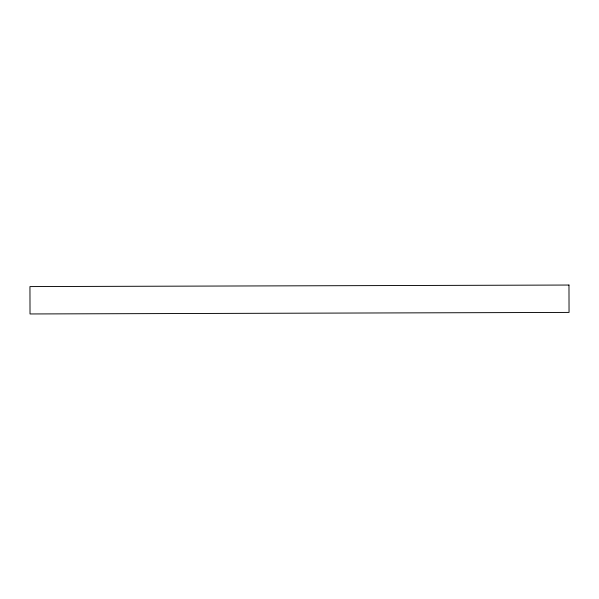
<?xml version="1.0" encoding="UTF-8"?>
<svg xmlns="http://www.w3.org/2000/svg" width="599" height="599" viewBox="0 0 599 599"><rect width="100%" height="100%" fill="white"/><g stroke="black" fill="none" stroke-linecap="round" stroke-linejoin="round"><path stroke-width="0.9" d="M568.975 285.042L29.95 286.584L30.025 313.958L569.05 312.416L568.975 285.042"/></g></svg>
